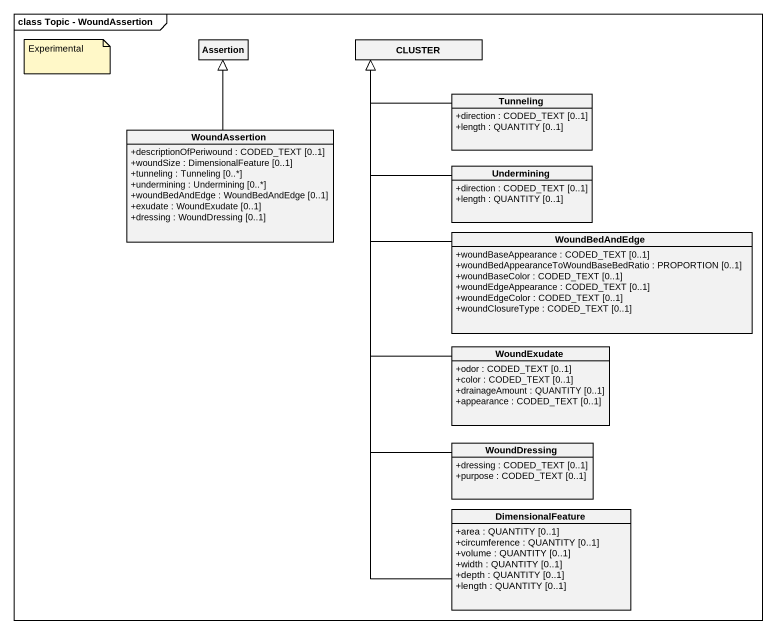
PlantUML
@startuml
mainframe class Topic - WoundAssertion
hide circle
hide empty members
skinparam classAttributeIconSize 0
class Assertion
class CLUSTER
class Tunneling {
  +direction : CODED_TEXT [0..1]
  +length : QUANTITY [0..1]
}
class WoundAssertion {
  +descriptionOfPeriwound : CODED_TEXT [0..1]
  +woundSize : DimensionalFeature [0..1]
  +tunneling : Tunneling [0..*]
  +undermining : Undermining [0..*]
  +woundBedAndEdge : WoundBedAndEdge [0..1]
  +exudate : WoundExudate [0..1]
  +dressing : WoundDressing [0..1]
}
class Undermining {
  +direction : CODED_TEXT [0..1]
  +length : QUANTITY [0..1]
}
class WoundBedAndEdge {
  +woundBaseAppearance : CODED_TEXT [0..1]
  +woundBedAppearanceToWoundBaseBedRatio : PROPORTION [0..1]
  +woundBaseColor : CODED_TEXT [0..1]
  +woundEdgeAppearance : CODED_TEXT [0..1]
  +woundEdgeColor : CODED_TEXT [0..1]
  +woundClosureType : CODED_TEXT [0..1]
}
class WoundExudate {
  +odor : CODED_TEXT [0..1]
  +color : CODED_TEXT [0..1]
  +drainageAmount : QUANTITY [0..1]
  +appearance : CODED_TEXT [0..1]
}
class WoundDressing {
  +dressing : CODED_TEXT [0..1]
  +purpose : CODED_TEXT [0..1]
}
class DimensionalFeature {
  +area : QUANTITY [0..1]
  +circumference : QUANTITY [0..1]
  +volume : QUANTITY [0..1]
  +width : QUANTITY [0..1]
  +depth : QUANTITY [0..1]
  +length : QUANTITY [0..1]
}
Tunneling -up-|> CLUSTER
WoundAssertion -up-|> Assertion
Undermining -up-|> CLUSTER
WoundBedAndEdge -up-|> CLUSTER
WoundExudate -up-|> CLUSTER
WoundDressing -up-|> CLUSTER
DimensionalFeature -up-|> CLUSTER
note as N1
  Experimental
end note
@enduml
